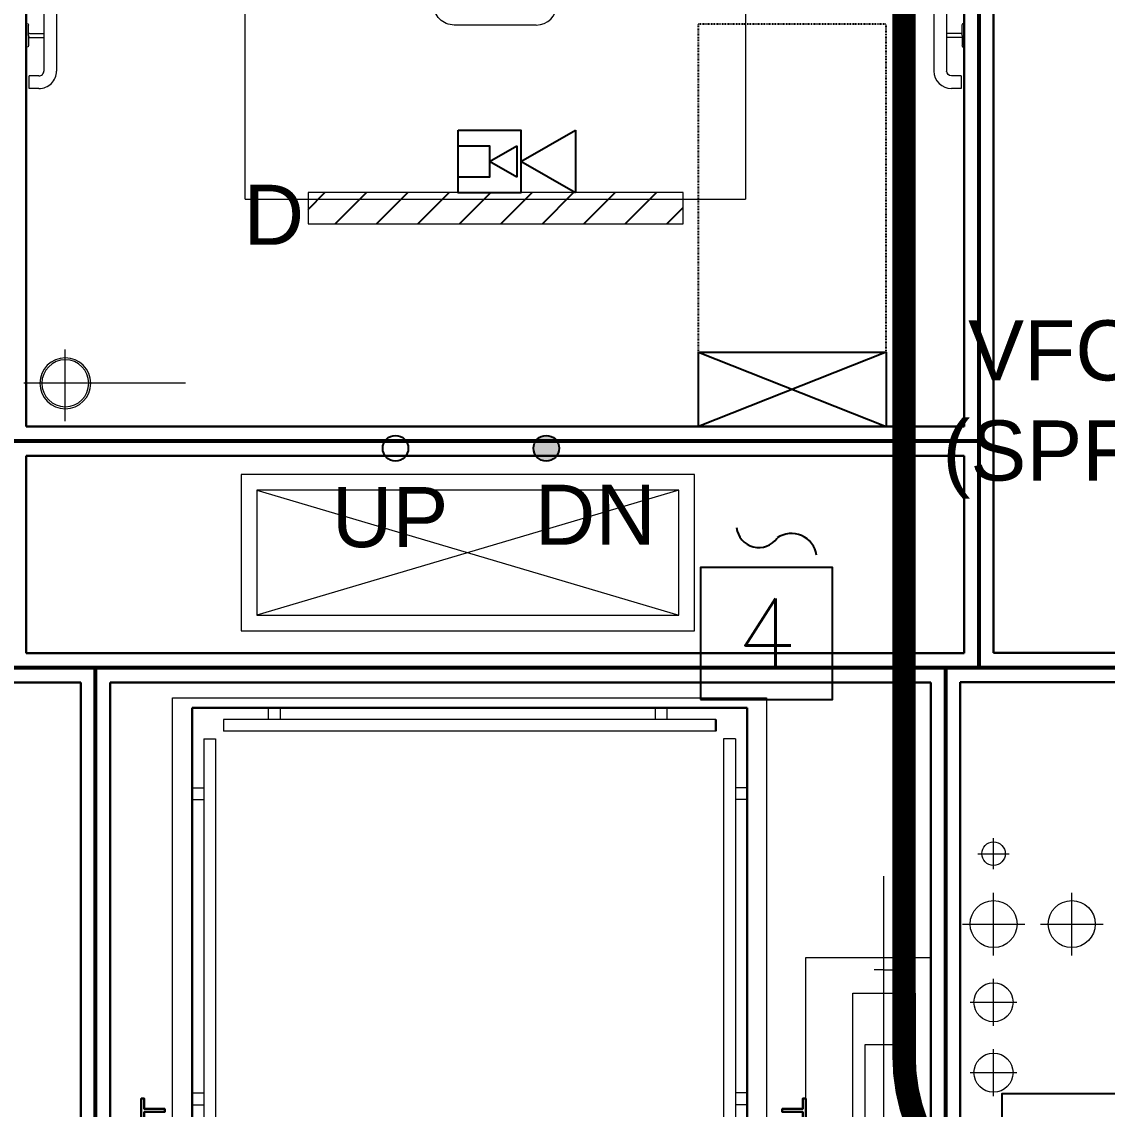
# Model space of a CAD drawing. Header units: inches. Extents: x -40190 to 0, y -3216 to 2257.
# Drawn here: x -22128.3 to -21989.4, y 720.5 to 859.5 of the extents above; entities that cross this region are included whole.
import ezdxf
from ezdxf import colors
from ezdxf.entities.mleader import LeaderData, LeaderLine
from ezdxf.enums import TextEntityAlignment as Align
from ezdxf.math import Vec2, Vec3

# ---------------------------------------------------------------- set-up
doc = ezdxf.new("R2010")
doc.units = ezdxf.units.IN
doc.header["$LTSCALE"] = 0.5
doc.header["$MEASUREMENT"] = 0
for name, pattern in [('A113$0$DGN Style 4', [277.835214, 138.830838, -69.415419, 0.173539, -69.415419]), ('DASHED2', [0.375, 0.25, -0.125]), ('HIDDEN2', [0.1875, 0.125, -0.0625])]:
    doc.linetypes.add(name, pattern=pattern)
for name, color, linetype in [('A-Detl-Iden', 3, 'Continuous'), ('A113$0$A-ANNO-TEXT', 8, 'Continuous'), ('A113$0$A-DOOR-FRAM', 8, 'Continuous'), ('A113$0$A-FLOR-EVTR', 8, 'Continuous'), ('A113$0$A-FLOR-HRAL', 8, 'Continuous'), ('A113$0$A-FLOR-SLAB', 8, 'Continuous'), ('A113$0$A-FLOR-SLEEVE', 8, 'Continuous'), ('A113$0$A-FLOR-SPRK', 8, 'Continuous'), ('A113$0$A-WALL-FIRE', 8, 'Continuous'), ('A113$0$A-WALL-FULL-INTR', 8, 'Continuous'), ('A113$0$M-HVAC-Supp', 8, 'Continuous'), ('A613$0$br613 - E-Lite', 8, 'Continuous'), ('ANNTEXT', 6, 'Continuous'), ('E-Anno-Keyn', 72, 'Continuous'), ('E-Anno-Note', 6, 'Continuous'), ('E-FIRE', 234, 'Continuous'), ('E-FIRE @ 48', 234, 'Continuous'), ('E-FIRE @ 96', 234, 'Continuous'), ('E-Lite-Emer', 13, 'Continuous'), ('E-Powr-Circ', 232, 'Continuous'), ('E-TEXT', 6, 'Continuous'), ('M-HVAC-clrn', 1, 'HIDDEN2'), ('M-HVAC-text', 6, 'Continuous'), ('M-HVAC-vfc', 93, 'Continuous'), ('XREF', 7, 'Continuous')]:
    doc.layers.add(name, color=color, linetype=linetype)
doc.styles.add('ANNTEXT', font='romans.shx')
doc.styles.add('M08', font='arial.ttf', dxfattribs={"height": 7.68})
doc.styles.add('MAMEP ANNO', font='arial.ttf', dxfattribs={"height": 0.101562})
doc.styles.get("Standard").update_dxf_attribs({"font": 'simplex.shx'})

# ---------------------------------------------------------------- blocks, each defined once
blk = doc.blocks.new('A$C69735866')
at = {"layer": 'M-HVAC-clrn'}
for p, q in [((0, 51.5), (24, 51.5)), ((0, 9.5), (0, 51.5)), ((24, 9.48), (24, 51.48))]:
    blk.add_line(p, q, dxfattribs=at)
at = {"layer": 'M-HVAC-vfc'}
for p, q in [((0, 9.5), (24, 0)), ((24, 9.5), (0, 0))]:
    blk.add_line(p, q, dxfattribs=at)
blk.add_lwpolyline([(24, 9.5), (24, 0), (0, 0), (0, 9.5)], close=True, dxfattribs=at)
blk = doc.blocks.new('ZA_SQR')
blk.add_lwpolyline([(-0.703125, -0.703125), (0.703125, -0.703125), (0.703125, 0.703125), (-0.703125, 0.703125)], close=True)
at = {"layer": 'ANNTEXT', "style": 'ANNTEXT'}
blk.add_attdef('SQRID', text='', height=0.75, dxfattribs=at).set_placement((0, 0), align=Align.MIDDLE)
at = {"layer": 'ANNTEXT', "style": 'ANNTEXT', "flags": 1}
blk.add_attdef('SQRDESCRIPTION', text='', height=0.75, dxfattribs=at).set_placement((0, -2.125), align=Align.MIDDLE)
blk = doc.blocks.new('MLD-KeyNote')
at = {"color": 0, "linetype": 'Continuous', "transparency": 16777216}
blk.add_lwpolyline([(-0.09375, -0.09375), (0.09375, -0.09375), (0.09375, 0.09375), (-0.09375, 0.09375)], close=True, dxfattribs=at)
at = {"color": 0, "linetype": 'ByBlock', "transparency": 16777216, "style": 'MAMEP ANNO'}
blk.add_attdef('ID', text='', height=0.10156, dxfattribs=at).set_placement((0, 0), align=Align.MIDDLE_CENTER)
blk = doc.blocks.new('FA-Speaker-Anno')
at = {"color": 0, "linetype": 'ByBlock'}
for p, q in [((0.0833, 0), (0.1562, 0.0417)), ((0.1562, 0.0417), (0.1562, -0.0417)), ((0.1562, -0.0417), (0.0833, 0))]:
    blk.add_line(p, q, dxfattribs=at)
blk.add_lwpolyline([(0, 0.0417), (0.0833, 0.0417), (0.0833, -0.0417), (0, -0.0417)], close=True, dxfattribs=at)
blk = doc.blocks.new('*U1263')
at = {"layer": 'E-FIRE @ 48', "xscale": 48, "yscale": 48, "zscale": 48}
blk.add_blockref('FA-Speaker-Anno', (-22072.42, 841.66), dxfattribs=at)
at = {"layer": 'E-FIRE @ 96', "xscale": 96, "yscale": 96, "zscale": 96}
blk.add_blockref('FA-Speaker-Anno', (-22072.42, 841.66), dxfattribs=at)
blk = doc.blocks.new('*U597')
at = {"layer": 'A113$0$A-FLOR-HRAL', "linetype": 'Continuous', "lineweight": 0}
for p, q in [((1.1, 1.5), (1.04, 1.5)), ((1.1, 1.5), (1.1, -1.5)), ((0.73, 0.24), (-1.11, 0.24)), ((0.86, -0.01), (0.86, 1.32)), ((0.73, -0.26), (-1.11, -0.26)), ((0.86, -0.01), (0.86, -1.32)), ((1.1, -1.5), (1.04, -1.5))]:
    blk.add_line(p, q, dxfattribs=at)
for centre, radius, start, end in [((1.04, 1.32), 0.188, 90, 180), ((0.73, 0.37), 0.125, 270, 0), ((1.04, -1.32), 0.188, 180, 270)]:
    blk.add_arc(centre, radius, start, end, dxfattribs=at)
at = {"layer": 'A113$0$A-FLOR-HRAL', "linetype": 'Continuous', "lineweight": 0, "extrusion": (0, 0, -1)}
blk.add_arc((-0.73, -0.38), 0.125, 90, 180, dxfattribs=at)
blk = doc.blocks.new('*U596')
at = {"layer": 'A113$0$A-FLOR-HRAL', "linetype": 'Continuous', "lineweight": 0}
for p, q in [((-1.1, 1.5), (-1.04, 1.5)), ((-1.1, 1.5), (-1.1, -1.5)), ((-0.86, -0.01), (-0.86, 1.32)), ((-0.73, 0.24), (1.11, 0.24)), ((-0.86, -0.01), (-0.86, -1.32)), ((-0.73, -0.26), (1.11, -0.26)), ((-1.1, -1.5), (-1.04, -1.5))]:
    blk.add_line(p, q, dxfattribs=at)
at = {"layer": 'A113$0$A-FLOR-HRAL', "linetype": 'Continuous', "lineweight": 0, "extrusion": (0, 0, -1)}
for centre, radius, start, end in [((1.04, 1.32), 0.188, 90, 180), ((0.73, 0.37), 0.125, 270, 0), ((1.04, -1.32), 0.188, 180, 270)]:
    blk.add_arc(centre, radius, start, end, dxfattribs=at)
at = {"layer": 'A113$0$A-FLOR-HRAL', "linetype": 'Continuous', "lineweight": 0}
blk.add_arc((-0.73, -0.38), 0.125, 90, 180, dxfattribs=at)
blk = doc.blocks.new('A113$0$elev_sevr_5000_plan_1')
at = {"layer": 'A113$0$A-DOOR-FRAM', "linetype": 'Continuous', "lineweight": 13}
for p, q in [((-96.52, -124.17), (-96.52, -121.05)), ((-94.52, -121.05), (-94.5, -126.32)), ((-40.52, -121.05), (-40.5, -126.32)), ((-40.52, -121.05), (-38.52, -121.05)), ((-38.52, -121.05), (-38.52, -124.17)), ((-96.5, -126.32), (-96.52, -124.17)), ((-38.5, -126.32), (-38.52, -124.17)), ((-94.5, -126.32), (-96.5, -126.32)), ((-40.5, -126.32), (-38.5, -126.32))]:
    blk.add_line(p, q, dxfattribs=at)
at = {"layer": 'A113$0$A-DOOR-FRAM', "linetype": 'Continuous', "lineweight": 40}
blk.add_line((-94.52, -121.05), (-96.52, -121.05), dxfattribs=at)
at = {"layer": 'A113$0$A-FLOR-EVTR', "linetype": 'Continuous', "lineweight": 30}
for p, q in [((-23.52, -3.27), (-94.52, -3.27)), ((-94.52, -105.3), (-94.52, -3.27)), ((-23.52, -105.3), (-23.52, -3.27)), ((-27.52, -4.77), (-27.52, -6.27)), ((-94.52, -105.3), (-97.6, -105.3)), ((-97.6, -113.3), (-97.6, -105.3)), ((-94.52, -113.3), (-94.52, -105.3)), ((-40.52, -108.3), (-40.52, -105.3)), ((-23.52, -105.3), (-40.52, -105.3)), ((-40.52, -108.3), (-40.52, -106.3)), ((-40.52, -108.3), (-38.69, -108.3)), ((-38.69, -108.3), (-38.69, -107.55)), ((-97.6, -113.05), (-97.6, -121.05)), ((-94.52, -113.3), (-97.6, -113.3)), ((-94.52, -114.55), (-94.52, -121.05)), ((-40.52, -118.05), (-40.52, -121.05)), ((-40.52, -118.05), (-40.52, -120.05)), ((-40.52, -120.05), (-38.69, -120.05)), ((-38.69, -120.05), (-38.69, -121.05)), ((-94.52, -121.05), (-97.6, -121.05))]:
    blk.add_line(p, q, dxfattribs=at)
at = {"layer": 'A113$0$A-FLOR-EVTR', "linetype": 'Continuous', "lineweight": 0}
for p, q in [((-84.77, -3.27), (-84.77, -4.77)), ((-83.27, -3.27), (-83.27, -4.77)), ((-35.27, -3.27), (-35.27, -4.77)), ((-33.77, -3.27), (-33.77, -4.77)), ((-27.52, -4.77), (-90.52, -4.77)), ((-90.52, -4.77), (-90.52, -6.27)), ((-27.52, -6.27), (-90.52, -6.27)), ((-93.02, -7.27), (-91.52, -7.27)), ((-93.02, -7.27), (-93.02, -99.3)), ((-91.52, -7.27), (-91.52, -99.3)), ((-25.02, -7.27), (-26.52, -7.27)), ((-26.52, -7.27), (-26.52, -99.3)), ((-25.02, -7.27), (-25.02, -99.3)), ((-94.52, -13.52), (-93.02, -13.52)), ((-23.52, -13.52), (-25.02, -13.52)), ((-94.52, -15.02), (-93.02, -15.02)), ((-23.52, -15.02), (-25.02, -15.02)), ((-6.01, -36.79), (-7.26, -36.79)), ((-6.01, -39.75), (-6.01, -36.79)), ((-6.01, -36.79), (-4.87, -36.79)), ((-9.99, -39.75), (-2.02, -39.75)), ((-9.99, -78.66), (-9.99, -39.75)), ((-2.02, -39.75), (-2.02, -78.66)), ((-8.4, -72.75), (-8.39, -46.35)), ((-8.39, -46.35), (-3.62, -46.35)), ((-3.62, -46.35), (-3.62, -72.75)), ((-94.52, -52.53), (-93.02, -52.53)), ((-23.52, -52.53), (-25.02, -52.53)), ((-94.52, -54.03), (-93.02, -54.03)), ((-23.52, -54.03), (-25.02, -54.03)), ((-3.62, -72.75), (-8.4, -72.75)), ((-2.02, -78.66), (-9.99, -78.66)), ((-6.01, -81.62), (-6.01, -78.66)), ((-6.01, -81.62), (-7.26, -81.62)), ((-6.01, -81.62), (-4.87, -81.62)), ((-94.52, -91.8), (-93.02, -91.8)), ((-23.52, -91.8), (-25.02, -91.8)), ((-94.52, -93.3), (-93.02, -93.3)), ((-23.52, -93.3), (-25.02, -93.3)), ((-93.02, -99.3), (-91.52, -99.3)), ((-25.02, -99.3), (-26.52, -99.3)), ((-97.02, -105.3), (-94.52, -105.3)), ((-40.52, -105.3), (-94.52, -105.3)), ((-40.52, -108.3), (-94.52, -108.3)), ((-8.62, -107.5), (-40.52, -107.5)), ((-8.62, -107.5), (-8.62, -113.3)), ((-7.73, -109.11), (-9.52, -109.11)), ((-7.73, -109.48), (-9.52, -109.48)), ((-7.69, -109.11), (-7.69, -111.23)), ((-7.73, -110.86), (-9.52, -110.86)), ((-7.73, -111.23), (-9.52, -111.23)), ((-66.02, -111.8), (-66.02, -113.3)), ((-8.62, -113.3), (-94.52, -113.3)), ((-97.6, -114.55), (-8.62, -114.55)), ((-66.02, -114.55), (-66.02, -116.3)), ((-8.62, -114.55), (-8.62, -121.05)), ((-7.73, -118.11), (-9.52, -118.11)), ((-7.73, -118.11), (-7.73, -120.23)), ((-66.02, -119.55), (-66.02, -121.05)), ((-7.73, -118.48), (-9.52, -118.48)), ((-7.73, -119.86), (-9.52, -119.86)), ((-7.73, -120.23), (-9.52, -120.23)), ((-97.02, -121.05), (-94.52, -121.05)), ((-40.52, -121.05), (-94.52, -121.05))]:
    blk.add_line(p, q, dxfattribs=at)
at = {"layer": 'A113$0$A-FLOR-EVTR', "linetype": 'A113$0$DGN Style 4', "lineweight": 0}
blk.add_line((-6.01, -93.62), (-6.01, -24.79), dxfattribs=at)
at = {"layer": 'A113$0$A-FLOR-EVTR', "linetype": 'Continuous', "lineweight": 0, "flags": 128}
blk.add_lwpolyline([(-97.02, -105.3), (-97.02, -2.02), (-21.02, -2.02), (-21.02, -107.5)], dxfattribs=at)
at = {"layer": 'A113$0$A-FLOR-EVTR', "linetype": 'Continuous', "lineweight": 13, "flags": 128}
blk.add_lwpolyline([(0, -83.21), (-16.01, -83.21), (-16.01, -35.21), (0, -35.21)], dxfattribs=at)
at = {"layer": 'A113$0$A-FLOR-EVTR', "linetype": 'Continuous', "lineweight": 30, "flags": 128}
for points in [[(-101.02, -56.26), (-101.02, -53.26), (-100.64, -53.26), (-100.64, -54.57), (-98.02, -54.57), (-98.02, -54.95), (-100.64, -54.95), (-100.64, -56.26), (-101.02, -56.26)], [(-16.02, -56.26), (-16.02, -53.26), (-16.39, -53.26), (-16.39, -54.57), (-19.02, -54.57), (-19.02, -54.95), (-16.39, -54.95), (-16.39, -56.26), (-16.02, -56.26)]]:
    blk.add_lwpolyline(points, close=True, dxfattribs=at)
at = {"layer": 'A113$0$A-FLOR-EVTR', "linetype": 'Continuous', "lineweight": 30}
for points in [[(-40.52, -110.05), (-66.02, -110.05), (-66.02, -108.55), (-40.52, -108.55)], [(-66.02, -111.8), (-94.52, -111.8), (-94.52, -110.3), (-66.02, -110.3)], [(-66.02, -116.3), (-94.52, -116.3), (-94.52, -117.8), (-66.02, -117.8)], [(-40.52, -118.05), (-66.02, -118.05), (-66.02, -119.55), (-40.52, -119.55)]]:
    blk.add_3dface(points, dxfattribs=at)
at = {"layer": 'A113$0$A-WALL-FULL-INTR', "linetype": 'Continuous', "lineweight": 30}
for p, q in [((-105, -0.05), (0, -0.04)), ((-105, -0.05), (-105, -84.05)), ((-105, -0.05), (-105, -121.05)), ((0, -0.04), (0, -121.05)), ((-96.52, -121.05), (-105, -121.05)), ((-38.52, -121.05), (0, -121.05)), ((-11.99, -121.05), (0, -121.05))]:
    blk.add_line(p, q, dxfattribs=at)
blk = doc.blocks.new('*D627', base_point=(0, 0))
at = {"layer": 'A113$0$A-FLOR-SLEEVE', "linetype": 'Continuous', "lineweight": 0}
for p, q in [((0, -3), (0, 3)), ((-3, 0), (3, 0))]:
    blk.add_line(p, q, dxfattribs=at)
blk = doc.blocks.new('*U626')
at = {"layer": 'A113$0$A-FLOR-SLEEVE', "linetype": 'Continuous', "lineweight": 13}
blk.add_circle((0, 0), 2.5, dxfattribs=at)
at = {"layer": 'A113$0$A-FLOR-SLEEVE', "linetype": 'Continuous', "lineweight": 0}
blk.add_blockref('*D627', (0, 0), dxfattribs=at)
blk = doc.blocks.new('*D616', base_point=(0, 0))
at = {"layer": 'A113$0$A-FLOR-SLEEVE', "linetype": 'Continuous', "lineweight": 0}
for p, q in [((0, -4), (0, 4)), ((-4, 0), (4, 0))]:
    blk.add_line(p, q, dxfattribs=at)
blk = doc.blocks.new('*U615')
at = {"layer": 'A113$0$A-FLOR-SLEEVE', "linetype": 'Continuous', "lineweight": 13}
blk.add_circle((0, 0), 3, dxfattribs=at)
at = {"layer": 'A113$0$A-FLOR-SLEEVE', "linetype": 'Continuous', "lineweight": 0}
blk.add_blockref('*D616', (0, 0), dxfattribs=at)
blk = doc.blocks.new('*D636', base_point=(0, 0))
at = {"layer": 'A113$0$A-FLOR-SLEEVE', "linetype": 'Continuous', "lineweight": 0}
for p, q in [((0, -2), (0, 2)), ((-2, 0), (2, 0))]:
    blk.add_line(p, q, dxfattribs=at)
blk = doc.blocks.new('*U635')
at = {"layer": 'A113$0$A-FLOR-SLEEVE', "linetype": 'Continuous', "lineweight": 13}
blk.add_circle((0, 0), 1.5, dxfattribs=at)
at = {"layer": 'A113$0$A-FLOR-SLEEVE', "linetype": 'Continuous', "lineweight": 0}
blk.add_blockref('*D636', (0, 0), dxfattribs=at)
blk = doc.blocks.new('A113')
at = {"layer": 'A113$0$A-ANNO-TEXT', "lineweight": 13}
for p, q in [((-22099.7472, 836.8597), (-22099.7472, 968.928)), ((-22035.7471, 896.7739), (-22035.7471, 836.8597)), ((-22099.7472, 836.8597), (-22035.7471, 836.8597))]:
    blk.add_line(p, q, dxfattribs=at)
at = {"layer": 'A113$0$A-FLOR-HRAL', "lineweight": 13}
for p, q in [((-22125.5238, 984.3431, 1992.7541), (-22125.5238, 853.2315, 1992.7541)), ((-22123.8988, 984.3431, 1992.7541), (-22123.8988, 853.2315, 1992.7541)), ((-22011.6487, 892.4841, 1992.7541), (-22011.6483, 853.2314, 1992.7541)), ((-22010.0237, 891.546, 1992.7541), (-22010.0233, 853.2314, 1992.7541)), ((-22062.5233, 859.1072, 1992.7541), (-22073.0233, 859.1072, 1992.7541)), ((-22127.3988, 850.9815, 1992.7541), (-22127.3988, 852.6065, 1992.7541)), ((-22126.1488, 852.6065, 1992.7541), (-22127.3988, 852.6065, 1992.7541)), ((-22008.1483, 852.6064, 1992.7541), (-22009.3983, 852.6064, 1992.7541)), ((-22008.1483, 852.6064, 1992.7541), (-22008.1483, 850.9814, 1992.7541)), ((-22126.1488, 850.9815, 1992.7541), (-22127.3988, 850.9815, 1992.7541)), ((-22008.1483, 850.9814, 1992.7541), (-22009.3983, 850.9814, 1992.7541))]:
    blk.add_line(p, q, dxfattribs=at)
at = {"layer": 'A113$0$A-FLOR-HRAL', "lineweight": 13, "extrusion": (0, 0, -1)}
for centre, radius, start, end in [((22073.0233, 861.7322, -1992.7541), 2.625, 270, 0.000889), ((22009.3983, 853.2314, -1992.7541), 0.625, 270.000003, 0.000003)]:
    blk.add_arc(centre, radius, start, end, dxfattribs=at)
at = {"layer": 'A113$0$A-FLOR-HRAL', "lineweight": 13}
for centre, radius, start, end in [((-22062.5233, 861.7322, 1992.7541), 2.625, 270, 360), ((-22126.1488, 853.2315, 1992.7541), 0.625, 269.999997, 359.999999), ((-22126.1488, 853.2315, 1992.7541), 2.25, 269.999997, 359.999999), ((-22009.3983, 853.2314, 1992.7541), 2.25, 179.999997, 269.999996)]:
    blk.add_arc(centre, radius, start, end, dxfattribs=at)
at = {"layer": 'A113$0$A-FLOR-SLAB', "lineweight": 0}
blk.add_3dface([(-22042.2736, 801.6574, 1992.7541), (-22100.2736, 801.6574, 1992.7541), (-22100.2736, 781.6574, 1992.7541), (-22042.2736, 781.6574, 1992.7541)], dxfattribs=at)
at = {"layer": 'A113$0$A-FLOR-SPRK', "lineweight": 0}
for p, q in [((-22122.774, 813.3049, 1992.7541), (-22122.774, 817.6353, 1992.7541)), ((-22122.774, 813.3049, 1992.7541), (-22128.0626, 813.3049, 1992.7541)), ((-22122.774, 808.4735, 1992.7541), (-22122.774, 813.3049, 1992.7541)), ((-22107.3891, 813.3049, 1992.7541), (-22122.774, 813.3049, 1992.7541))]:
    blk.add_line(p, q, dxfattribs=at)
at = {"layer": 'A113$0$A-FLOR-SPRK', "lineweight": 13, "extrusion": (0, 0, -1)}
for radius in [3.25, 3]:
    blk.add_circle((22122.774, 813.3049, -1992.7541), radius, dxfattribs=at)
at = {"layer": 'A113$0$A-WALL-FIRE', "lineweight": 53}
for p, q in [((-22005.8986, 939.2849, 1992.7541), (-22005.8986, 776.9229, 1992.7541)), ((-22129.6486, 805.9368, 1992.7541), (-22005.8986, 805.9368, 1992.7541)), ((-21974.2646, 776.9229, 1992.7541), (-22129.6486, 776.9229, 1992.7541)), ((-22118.9111, 651.3996, 1992.7541), (-22118.9111, 776.9229, 1992.7541)), ((-22010.1588, 776.9229, 1992.7541), (-22010.1587, 652.143, 1992.7541))]:
    blk.add_line(p, q, dxfattribs=at)
at = {"layer": 'A113$0$A-WALL-FULL-INTR', "lineweight": 30}
for p, q in [((-22127.7736, 1029.7947, 1992.7541), (-22127.7736, 807.7947, 1992.7541)), ((-22007.7736, 1029.7947, 1992.7541), (-22007.7736, 807.7948, 1992.7541)), ((-22004.0236, 893.4823, 1992.7541), (-22004.0236, 778.837, 1992.7541)), ((-22127.7736, 807.7947, 1992.7541), (-22007.7736, 807.7948, 1992.7541)), ((-22127.7736, 804.0452, 1992.7541), (-22007.7736, 804.0453, 1992.7541)), ((-22127.7736, 804.0452, 1992.7541), (-22127.7736, 778.7951, 1992.7541)), ((-22007.7736, 804.0453, 1992.7541), (-22007.7736, 778.7964, 1992.7541)), ((-22127.7736, 778.7951, 1992.7541), (-22007.7736, 778.7964, 1992.7541)), ((-22119.5232, 778.7952, 1992.7541), (-22120.773, 778.7952, 1992.7541)), ((-21972.3871, 778.8371, 1992.7541), (-22004.0236, 778.837, 1992.7541)), ((-22131.5236, 775.0447, 1992.7541), (-22120.7887, 775.045, 1992.7541)), ((-22120.7887, 775.045, 1992.7541), (-22120.7914, 654.0449, 1992.7541)), ((-21976.1366, 775.09, 1992.7541), (-22008.2838, 775.0899, 1992.7541)), ((-22008.2838, 775.0899, 1992.7541), (-22008.2838, 654.0902, 1992.7541))]:
    blk.add_line(p, q, dxfattribs=at)
at = {"layer": 'A113$0$M-HVAC-Supp', "lineweight": 0, "ltscale": 1.84095e-14}
for p, q in [((-22044.2736, 799.6574, 1992.7541), (-22098.2736, 783.6574, 1992.7541)), ((-22098.2736, 799.6574, 1992.7541), (-22044.2736, 783.6574, 1992.7541))]:
    blk.add_line(p, q, dxfattribs=at)
at = {"layer": 'A113$0$M-HVAC-Supp', "lineweight": 13, "ltscale": 1.84095e-14}
blk.add_3dface([(-22044.2736, 799.6574, 1992.7541), (-22098.2736, 799.6574, 1992.7541), (-22098.2736, 783.6574, 1992.7541), (-22044.2736, 783.6574, 1992.7541)], dxfattribs=at)
at = {"layer": 'A113$0$A-FLOR-HRAL', "lineweight": 0}
for name, p in [('*U596', (-22126.6355, 857.794, 1992.7541)), ('*U597', (-22008.9116, 857.794, 1992.7541))]:
    blk.add_blockref(name, p, dxfattribs=at)
at = {"layer": 'A113$0$A-FLOR-SLEEVE', "lineweight": 13}
for name, p in [('*U635', (-22004.0208, 753.1564, 1992.7541)), ('*U615', (-22004.0135, 744.1572, 1992.7541)), ('*U615', (-21994.0135, 744.1572, 1992.7541)), ('*U626', (-22004.0275, 734.1572, 1992.7541)), ('*U626', (-22004.0275, 725.1572, 1992.7541))]:
    blk.add_blockref(name, p, dxfattribs=at)
at = {"layer": 'A113$0$A-WALL-FULL-INTR', "lineweight": 30}
blk.add_blockref('A113$0$elev_sevr_5000_plan_1', (-22012.0338, 775.0919, 1992.7541), dxfattribs=at)
blk = doc.blocks.new('A613')
at = {"layer": 'A613$0$br613 - E-Lite', "lineweight": 13}
blk.add_3dface([(-22043.77, 837.79, 2679.43), (-22091.77, 837.79, 2679.43), (-22091.77, 833.79, 2679.43), (-22043.77, 833.79, 2679.43)], dxfattribs=at)

msp = doc.modelspace()

# ---------------------------------------------------------------- hatches: boundary and pattern name
h = msp.add_hatch(color=256)
h.dxf.hatch_style = 1
edge = h.paths.add_edge_path()
edge.add_arc((-22061.16, 804.99), 1.64, 0, 360)
at = {"layer": 'E-Lite-Emer'}
h = msp.add_hatch(dxfattribs=at)
h.set_pattern_fill('ANSI31', color=256, scale=30)
h.set_pattern_definition([(45, (2470.7175, 2142.905), (-2.65165043, 2.65165043), [])])
h.paths.add_polyline_path([(-22091.64, 837.68), (-22043.64, 837.68), (-22043.64, 833.68), (-22091.64, 833.68)])

# ---------------------------------------------------------------- linework, layer by layer
for centre in [(-22080.45, 804.99), (-22061.16, 804.99)]:
    msp.add_circle(centre, 1.64)
at = {"layer": 'A-Detl-Iden', "linetype": 'DASHED2', "const_width": 3, "flags": 128}
msp.add_lwpolyline([(-21991.39, 1013), (-21437.96, 1013, -0.414214), (-21413.96, 989), (-21413.96, 727.26, -0.414214), (-21437.96, 703.26), (-21991.39, 703.26, -0.414214), (-22015.39, 727.26), (-22015.39, 989, -0.414214)], format="xyb", close=True, dxfattribs=at)
at = {"layer": 'E-Powr-Circ'}
for centre, radius, start, end in [((-22033.97, 795.14), 2.85, 186.0065, 325.1915), ((-22029.79, 790.86), 3.24, 8.4812, 124.6718)]:
    msp.add_arc(centre, radius, start, end, dxfattribs=at)

# ---------------------------------------------------------------- block references
at = {"layer": 'E-FIRE'}
msp.add_blockref('*U1263', (0, 0), dxfattribs=at)
at = {"layer": 'E-TEXT', "xscale": 12, "yscale": 12, "zscale": 12}
msp.add_blockref('ZA_SQR', (-22032.98, 781.29), dxfattribs=at).add_auto_attribs({'SQRID': '4'})
at = {"layer": 'M-HVAC-vfc'}
msp.add_blockref('A$C69735866', (-22041.68, 807.77), dxfattribs=at)
at = {"layer": 'XREF'}
for name, p in [('A113', (0.08, 0)), ('A613', (0.13, -0.11))]:
    msp.add_blockref(name, p, dxfattribs=at)

# ---------------------------------------------------------------- texts
at = {"layer": 'E-TEXT', "style": 'M08'}
for s, p in [('D', (-22099.89, 831.01)), ('UP', (-22088.59, 792.35)), ('DN', (-22062.63, 792.66))]:
    msp.add_text(s, height=7.68, dxfattribs=at).set_placement(p)
at = {"layer": 'E-TEXT', "insert": (-21996.47, 821.35), "char_height": 7.68, "width": 9.4574, "attachment_point": 2, "style": 'M08'}
msp.add_mtext('VFC (SPF)', dxfattribs=at)

# ---------------------------------------------------------------- leaders
at = {"layer": 'E-Anno-Keyn'}
ml = msp.add_multileader_block('Standard', dxfattribs=at)
ml.set_content('MLD-KeyNote', color=256, scale=96)
ml.set_attribute('ID', '18', width=0)
ml.set_leader_properties(color=256, linetype='Continuous')
ml.build(insert=Vec2(0, 0))
ml.multileader.update_dxf_attribs({"has_dogleg": 0, "text_left_attachment_type": 2, "text_right_attachment_type": 2, "dogleg_length": 3.84, "arrow_head_size": 12, "scale": 96})
ctx = ml.context
ctx.base_point, ctx.scale, ctx.char_height, ctx.arrow_head_size, ctx.landing_gap_size, ctx.plane_origin = Vec3(-23166.12, 1004.81), 96, 737.28, 12, 384, Vec3(-23254.36, 947.57)
ctx.left_attachment, ctx.right_attachment = 2, 2
notes = []
notes.append((ctx, [(0, (0, 0, 0), (0, 0), (1, 0), 1, [])]))
ctx.block.insert = Vec3(-23157.12, 1004.81)
ml = msp.add_multileader_block('Standard', dxfattribs=at)
ml.set_content('MLD-KeyNote', color=256, scale=96)
ml.set_attribute('ID', '18', width=0)
ml.set_leader_properties(color=256, linetype='Continuous')
ml.build(insert=Vec2(0, 0))
ml.multileader.update_dxf_attribs({"has_dogleg": 0, "text_left_attachment_type": 2, "text_right_attachment_type": 2, "dogleg_length": 3.84, "arrow_head_size": 12, "scale": 96})
ctx = ml.context
ctx.base_point, ctx.scale, ctx.char_height, ctx.arrow_head_size, ctx.landing_gap_size, ctx.plane_origin = Vec3(-22208.47, 994.86), 96, 737.28, 12, 384, Vec3(-22296.71, 937.63)
ctx.left_attachment, ctx.right_attachment = 2, 2
notes.append((ctx, [(0, (0, 0, 0), (0, 0), (1, 0), 1, [])]))
ctx.block.insert = Vec3(-22199.47, 994.86)
ml = msp.add_multileader_block('Standard', dxfattribs=at)
ml.set_content('MLD-KeyNote', color=(89, 89, 89), scale=96)
ml.set_attribute('ID', '8', width=0)
ml.set_leader_properties(color=256, linetype='Continuous')
ml.build(insert=Vec2(0, 0))
ml.multileader.update_dxf_attribs({"has_dogleg": 0, "text_left_attachment_type": 2, "text_right_attachment_type": 2, "dogleg_length": 3.84, "arrow_head_size": 12, "scale": 96})
ctx = ml.context
ctx.base_point, ctx.scale, ctx.char_height, ctx.arrow_head_size, ctx.landing_gap_size, ctx.plane_origin = Vec3(-23073.72, 986.39), 96, 737.28, 12, 384, Vec3(-23174.97, 930.5)
ctx.left_attachment, ctx.right_attachment = 2, 2
notes.append((ctx, [(0, (0, 0, 0), (0, 0), (1, 0), 1, [])]))
ctx.block.insert = Vec3(-23064.72, 986.39)
ml = msp.add_multileader_block('Standard', dxfattribs=at)
ml.set_content('MLD-KeyNote', color=(89, 89, 89), scale=96)
ml.set_attribute('ID', '8', width=0)
ml.set_leader_properties(color=256, linetype='Continuous')
ml.build(insert=Vec2(0, 0))
ml.multileader.update_dxf_attribs({"has_dogleg": 0, "text_left_attachment_type": 2, "text_right_attachment_type": 2, "dogleg_length": 3.84, "arrow_head_size": 12, "scale": 96})
ctx = ml.context
ctx.base_point, ctx.scale, ctx.char_height, ctx.arrow_head_size, ctx.landing_gap_size, ctx.plane_origin = Vec3(-22400.97, 910.12), 96, 737.28, 12, 384, Vec3(-22502.21, 854.24)
ctx.left_attachment, ctx.right_attachment = 2, 2
notes.append((ctx, [(0, (0, 0, 0), (0, 0), (1, 0), 1, [])]))
ctx.block.insert = Vec3(-22391.97, 910.12)
at = {"layer": 'E-Anno-Note'}
ml = msp.add_multileader_mtext('Standard', dxfattribs=at)
ml.set_content('HEAT WHEEL MOTOR', color=(89, 89, 89), style='MAMEP ANNO')
ml.set_leader_properties(color=256, linetype='Continuous')
ml.build(insert=Vec2(0, 0))
ml.multileader.update_dxf_attribs({"has_dogleg": 0, "text_right_attachment_type": 3, "dogleg_length": 3.84, "arrow_head_size": 12, "scale": 96})
ctx = ml.context
ctx.base_point, ctx.scale, ctx.char_height, ctx.arrow_head_size, ctx.landing_gap_size, ctx.plane_origin = Vec3(-23579.92, 822.96), 96, 7.68, 12, 3.75, Vec3(-23609.18, 822.96)
ctx.right_attachment = 3
notes.append((ctx, [(0, (1, 1, 0), (-23948.92, 822.96), (1, 0), 369, [(0, [(-23609.18, 822.96)], 0, [])])]))
ctx.mtext.insert, ctx.mtext.width, ctx.mtext.flow_direction = Vec3(-23576.17, 826.87), 124.8927, 5
ml = msp.add_multileader_mtext('Standard', dxfattribs=at)
ml.set_content('EQUIPMENT IN TOP OF HOISTWAY (TYP.)', color=(89, 89, 89), style='MAMEP ANNO')
ml.set_leader_properties(color=256, linetype='Continuous')
ml.build(insert=Vec2(0, 0))
ml.multileader.update_dxf_attribs({"has_dogleg": 0, "text_right_attachment_type": 3, "dogleg_length": 3.84, "arrow_head_size": 12, "scale": 96})
ctx = ml.context
ctx.base_point, ctx.scale, ctx.char_height, ctx.arrow_head_size, ctx.landing_gap_size, ctx.plane_origin = Vec3(-22979.95, 726.09), 96, 7.68, 12, 3.75, Vec3(-22763.68, 658.42)
ctx.right_attachment = 3
notes.append((ctx, [(0, (1, 1, 0), (-22495.28, 713.02), (-1, 0), 369, [(1, [(-22805.43, 702.77), (-22845.13, 713.02), (-22807.57, 748.59), (-22845.13, 713.02)], 0, [])])]))
ctx.mtext.insert, ctx.mtext.width, ctx.mtext.flow_direction = Vec3(-22976.2, 731.06), 116.2725, 5
at = {"layer": 'E-TEXT'}
ml = msp.add_multileader_block('Standard', dxfattribs=at)
ml.set_content('MLD-KeyNote', color=(89, 89, 89), scale=96)
ml.set_attribute('ID', '12', width=0)
ml.set_leader_properties(color=256, linetype='Continuous')
ml.build(insert=Vec2(0, 0))
ml.multileader.update_dxf_attribs({"has_dogleg": 0, "text_left_attachment_type": 2, "text_right_attachment_type": 2, "dogleg_length": 3.84, "arrow_head_size": 12, "scale": 96})
ctx = ml.context
ctx.base_point, ctx.scale, ctx.char_height, ctx.arrow_head_size, ctx.landing_gap_size, ctx.plane_origin = Vec3(-22002.87, 713.43), 96, 737.28, 12, 384, Vec3(-21923.06, 672.79)
ctx.left_attachment, ctx.right_attachment = 2, 2
notes.append((ctx, [(0, (1, 1, 0), (-21615.87, 713.43), (-1, 0), 369, [(1, [(-21936.78, 697.36), (-21963.71, 713.43), (-21934.25, 681.07), (-21963.78, 713.43)], 0, [])])]))
ctx.block.insert = Vec3(-21993.87, 713.43)
at = {"layer": 'M-HVAC-text'}
ml = msp.add_multileader_block('Standard', dxfattribs=at)
ml.set_content('MLD-KeyNote', color=(89, 89, 89), scale=96)
ml.set_attribute('ID', '15', width=0)
ml.set_leader_properties(color=256, linetype='Continuous')
ml.build(insert=Vec2(0, 0))
ml.multileader.update_dxf_attribs({"has_dogleg": 0, "text_left_attachment_type": 2, "text_right_attachment_type": 2, "dogleg_length": 3.84, "arrow_head_size": 12, "scale": 96})
ctx = ml.context
ctx.base_point, ctx.scale, ctx.char_height, ctx.arrow_head_size, ctx.landing_gap_size, ctx.plane_origin = Vec3(-22893.34, 1357.49), 96, 737.28, 12, 384, Vec3(-22994.59, 1301.6)
ctx.left_attachment, ctx.right_attachment = 2, 2
notes.append((ctx, [(0, (0, 0, 0), (0, 0), (1, 0), 1, [])]))
ctx.block.insert = Vec3(-22884.34, 1357.49)
ml = msp.add_multileader_block('Standard', dxfattribs=at)
ml.set_content('MLD-KeyNote', color=(89, 89, 89), scale=96)
ml.set_attribute('ID', '15', width=0)
ml.set_leader_properties(color=256, linetype='Continuous')
ml.build(insert=Vec2(0, 0))
ml.multileader.update_dxf_attribs({"has_dogleg": 0, "text_left_attachment_type": 2, "text_right_attachment_type": 2, "dogleg_length": 3.84, "arrow_head_size": 12, "scale": 96})
ctx = ml.context
ctx.base_point, ctx.scale, ctx.char_height, ctx.arrow_head_size, ctx.landing_gap_size, ctx.plane_origin = Vec3(-22532.38, 1345.4), 96, 737.28, 12, 384, Vec3(-22633.63, 1289.51)
ctx.left_attachment, ctx.right_attachment = 2, 2
notes.append((ctx, [(0, (0, 0, 0), (0, 0), (1, 0), 1, [])]))
ctx.block.insert = Vec3(-22523.38, 1345.4)
ml = msp.add_multileader_block('Standard', dxfattribs=at)
ml.set_content('MLD-KeyNote', color=(89, 89, 89), scale=96)
ml.set_attribute('ID', '15', width=0)
ml.set_leader_properties(color=256, linetype='Continuous')
ml.build(insert=Vec2(0, 0))
ml.multileader.update_dxf_attribs({"has_dogleg": 0, "text_left_attachment_type": 2, "text_right_attachment_type": 2, "dogleg_length": 3.84, "arrow_head_size": 12, "scale": 96})
ctx = ml.context
ctx.base_point, ctx.scale, ctx.char_height, ctx.arrow_head_size, ctx.landing_gap_size, ctx.plane_origin = Vec3(-22132.25, 1344.98), 96, 737.28, 12, 384, Vec3(-22233.49, 1289.09)
ctx.left_attachment, ctx.right_attachment = 2, 2
notes.append((ctx, [(0, (0, 0, 0), (0, 0), (1, 0), 1, [])]))
ctx.block.insert = Vec3(-22123.25, 1344.98)
ml = msp.add_multileader_block('Standard', dxfattribs=at)
ml.set_content('MLD-KeyNote', color=(89, 89, 89), scale=96)
ml.set_attribute('ID', '15', width=0)
ml.set_leader_properties(color=256, linetype='Continuous')
ml.build(insert=Vec2(0, 0))
ml.multileader.update_dxf_attribs({"has_dogleg": 0, "text_left_attachment_type": 2, "text_right_attachment_type": 2, "dogleg_length": 3.84, "arrow_head_size": 12, "scale": 96})
ctx = ml.context
ctx.base_point, ctx.scale, ctx.char_height, ctx.arrow_head_size, ctx.landing_gap_size, ctx.plane_origin = Vec3(-22733.75, 1113.31), 96, 737.28, 12, 384, Vec3(-22835, 1057.42)
ctx.left_attachment, ctx.right_attachment = 2, 2
notes.append((ctx, [(0, (0, 0, 0), (0, 0), (1, 0), 1, [])]))
ctx.block.insert = Vec3(-22724.75, 1113.31)
for ctx, leaders in notes:
    for number, flags, end, landing, length, lines in leaders:
        leader = LeaderData()
        leader.index, (leader.has_last_leader_line, leader.has_dogleg_vector, leader.attachment_direction) = number, flags
        leader.last_leader_point, leader.dogleg_vector, leader.dogleg_length = Vec3(end), Vec3(landing), length
        for number, points, colour, breaks in lines:
            line = LeaderLine()
            line.index, line.vertices, line.color, line.breaks = number, Vec3.list(points), colors.encode_raw_color(colour), breaks
            leader.lines.append(line)
        ctx.leaders.append(leader)

doc.saveas('drawing.dxf')
